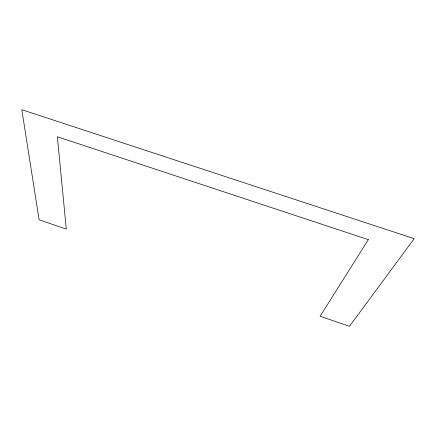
<?xml version="1.0" encoding="UTF-8"?>
<svg xmlns="http://www.w3.org/2000/svg" width="436" height="436" viewBox="0 0 436 436"><rect width="100%" height="100%" fill="white"/><g stroke="black" fill="none" stroke-linecap="round" stroke-linejoin="round"><path stroke-width="0.65" d="M368.349 239.647L320.111 316.253L349.454 326.324L414.2 238.672L21.8 109.676L39.12 219.793L66.294 229.118L57.35 136.746L368.349 239.647"/></g></svg>
